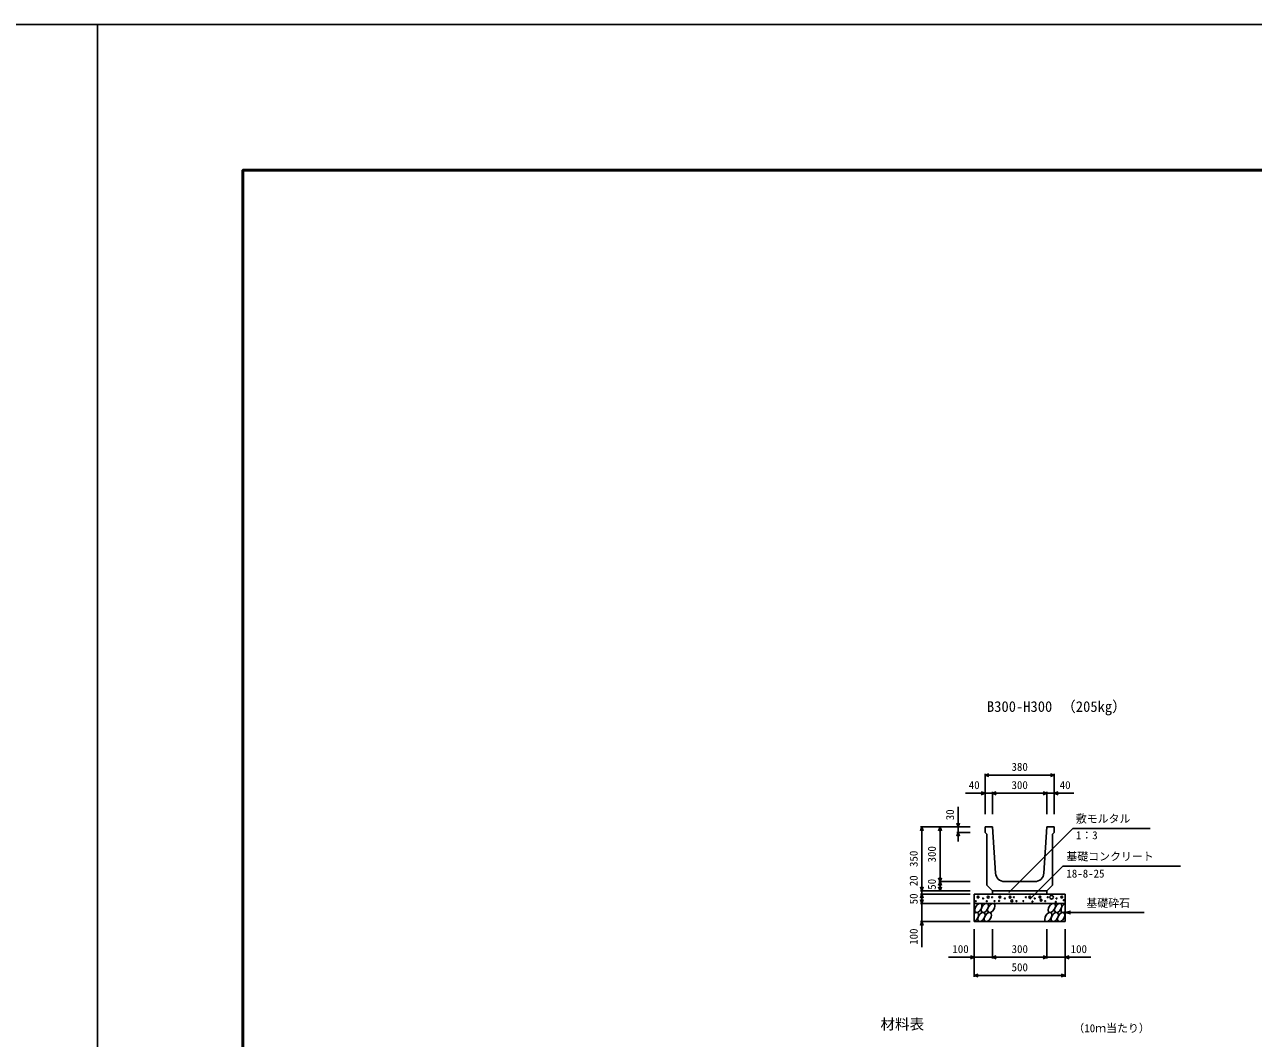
# Model space of a CAD drawing. Units: millimetres, scale not verified. Extents: x -33600 to 33600, y -11880 to 11880.
# Drawn here: x -400 to 6353, y 6310 to 11880 of the extents above; entities that cross this region are included whole.
import ezdxf
from ezdxf.enums import TextEntityAlignment as Align

# ---------------------------------------------------------------- set-up
doc = ezdxf.new("R2010")
doc.units = ezdxf.units.MM
doc.header["$LTSCALE"] = 40
for name, color, linetype, lineweight in [('0-0_DIM', 7, 'Continuous', 25), ('0-1_Defpoints', 5, 'Continuous', 25), ('0-2_HATCH', 6, 'Continuous', 25), ('0-5_OUTLINE', 3, 'Continuous', 25), ('0-6_TXT', 7, 'Continuous', 25), ('0-7_WAKU', 3, 'Continuous', 25)]:
    doc.layers.add(name, color=color, linetype=linetype, lineweight=lineweight)
doc.styles.add('ＭＳ ゴシック', font='')
doc.styles.get('ＭＳ ゴシック').set_extended_font_data('MS Gothic')

msp = doc.modelspace()

# ---------------------------------------------------------------- linework, layer by layer
at = {"layer": '0-0_DIM'}
for p, q in [((4878.16, 7764.33), (4878.16, 7541.83)), ((5258.16, 7756.83), (4878.16, 7756.83)), ((5258.16, 7764.33), (5258.16, 7541.83)), ((4769.78, 7656.83), (4878.16, 7656.83)), ((4918.16, 7656.83), (4878.16, 7656.83)), ((4918.16, 7664.33), (4918.16, 7541.83)), ((4918.16, 7656.83), (5218.16, 7656.83)), ((5218.16, 7664.33), (5218.16, 7541.83)), ((5218.16, 7656.83), (5258.16, 7656.83)), ((5366.53, 7656.83), (5258.16, 7656.83)), ((4730.66, 7471.83), (4730.66, 7582.1)), ((4523.16, 7471.83), (4795.66, 7471.83)), ((4530.66, 7471.83), (4530.66, 7121.83)), ((4630.66, 7471.83), (4630.66, 7171.83)), ((4795.66, 7441.83), (4723.16, 7441.83)), ((4730.66, 7471.83), (4730.66, 7441.83)), ((4730.66, 7391.83), (4730.66, 7441.83)), ((5360.05, 7463.02), (5009.42, 7112.39)), ((5360.05, 7463.02), (5785.35, 7463.02)), ((5304.78, 7255.76), (5123.33, 7074.31)), ((5304.78, 7255.76), (5951.66, 7255.76)), ((4623.16, 7171.83), (4795.66, 7171.83)), ((4630.66, 7171.83), (4630.66, 7121.83)), ((4523.16, 7121.83), (4795.66, 7121.83)), ((4523.16, 7101.83), (4795.66, 7101.83)), ((4523.16, 7051.83), (4795.66, 7051.83)), ((4530.66, 7051.83), (4530.66, 6951.83)), ((5318.16, 7001.83), (5347.13, 7009.59)), ((5318.16, 7001.83), (5751.47, 7001.83)), ((5318.16, 7001.83), (5347.13, 6994.06)), ((4523.16, 6951.83), (4795.66, 6951.83)), ((4530.66, 6811.47), (4530.66, 6951.83)), ((4818.16, 6648.4), (4818.16, 6909.76)), ((4918.16, 6748.4), (4918.16, 6909.76)), ((5218.16, 6748.4), (5218.16, 6909.76)), ((5318.16, 6648.4), (5318.16, 6909.76)), ((4818.16, 6755.9), (4676.36, 6755.9)), ((4818.16, 6755.9), (4918.16, 6755.9)), ((4918.16, 6755.9), (5218.16, 6755.9)), ((5318.16, 6755.9), (5218.16, 6755.9)), ((5318.16, 6755.9), (5459.95, 6755.9)), ((4818.16, 6655.9), (5318.16, 6655.9))]:
    msp.add_line(p, q, dxfattribs=at)
for points in [[(4899.3, 7749.13), (4878.16, 7756.83), (4899.3, 7764.52)], [(5237.01, 7764.52), (5258.16, 7756.83), (5237.01, 7749.13)], [(4857.01, 7664.52), (4878.16, 7656.83), (4857.01, 7649.13)], [(4939.3, 7649.13), (4918.16, 7656.83), (4939.3, 7664.52)], [(5197.01, 7664.52), (5218.16, 7656.83), (5197.01, 7649.13)], [(5279.3, 7664.52), (5258.16, 7656.83), (5279.3, 7649.13)], [(4538.35, 7450.68), (4530.66, 7471.83), (4522.96, 7450.68)], [(4622.96, 7450.68), (4630.66, 7471.83), (4638.35, 7450.68)], [(4722.96, 7492.97), (4730.66, 7471.83), (4738.35, 7492.97)], [(4738.35, 7420.68), (4730.66, 7441.83), (4722.96, 7420.68)], [(4638.35, 7192.97), (4630.66, 7171.83), (4622.96, 7192.97)], [(4622.96, 7150.68), (4630.66, 7171.83), (4638.35, 7150.68)], [(4538.35, 7142.97), (4530.66, 7121.83), (4522.96, 7142.97)], [(4538.35, 7080.68), (4530.66, 7101.83), (4522.96, 7080.68)], [(4530.66, 7121.83), (4530.66, 7101.83), (4530.66, 7051.83)], [(4638.35, 7142.97), (4630.66, 7121.83), (4622.96, 7142.97)], [(4538.35, 7072.97), (4530.66, 7051.83), (4522.96, 7072.97)], [(4538.35, 6930.68), (4530.66, 6951.83), (4522.96, 6930.68)], [(4797.01, 6763.59), (4818.16, 6755.9), (4797.01, 6748.2)], [(4939.3, 6748.2), (4918.16, 6755.9), (4939.3, 6763.59)], [(5197.01, 6763.59), (5218.16, 6755.9), (5197.01, 6748.2)], [(5339.3, 6763.59), (5318.16, 6755.9), (5339.3, 6748.2)], [(4839.3, 6648.2), (4818.16, 6655.9), (4839.3, 6663.59)], [(5297.01, 6663.59), (5318.16, 6655.9), (5297.01, 6648.2)]]:
    msp.add_lwpolyline(points, dxfattribs=at)
at = {"layer": '0-1_Defpoints'}
for points in [[(-33600, -11880), (0, -11880), (0, 11880), (-33600, 11880)], [(0, -11880), (33600, -11880), (33600, 11880), (0, 11880)]]:
    msp.add_lwpolyline(points, close=True, dxfattribs=at)
at = {"layer": '0-2_HATCH'}
for centre, radius in [((4839.24, 7086.93), 5), ((4895.32, 7086.05), 5), ((4959.24, 7086.93), 5), ((5015.32, 7086.05), 5), ((5123.23, 7086.05), 5), ((5179.31, 7086.93), 5), ((5243.23, 7086.05), 10), ((5299.31, 7086.93), 5), ((4826.82, 7064.13), 2.5), ((4867.28, 7079.05), 2.5), ((4886.8, 7063.78), 2.5), ((4916.35, 7086.05), 2.5), ((4930.37, 7065.04), 2.5), ((4955.31, 7065.72), 2.5), ((4987.28, 7079.05), 2.5), ((5025.4, 7065.72), 5), ((5036.35, 7086.05), 2.5), ((5050.37, 7065.04), 2.5), ((5088.18, 7065.04), 2.5), ((5102.2, 7086.05), 2.5), ((5138.35, 7062.01), 2.5), ((5151.27, 7079.05), 2.5), ((5185.73, 7069.2), 5), ((5208.18, 7065.04), 2.5), ((5222.2, 7086.05), 2.5), ((5266.71, 7059.77), 2.5), ((5271.27, 7079.05), 2.5), ((5310.65, 7069.36), 2.5)]:
    msp.add_circle(centre, radius, dxfattribs=at)
for centre in [(4841.05, 7026.83), (4876.52, 7026.83), (4912, 7026.83), (5244.2, 7026.83), (5279.68, 7026.83), (4857.93, 6976.83), (4893.41, 6976.83), (5225.61, 6976.83), (5261.09, 6976.83), (5296.56, 6976.83)]:
    msp.add_ellipse(centre, major_axis=(14.54, 23.54), ratio=0.5792, dxfattribs=at)
for centre, start_param, end_param in [((5315.16, 7026.83), 0.6666252, 4.1103269), ((4822.45, 6976.83), 3.7419964, 7.318141)]:
    msp.add_ellipse(centre, major_axis=(14.54, 23.54), ratio=0.5792, start_param=start_param, end_param=end_param, dxfattribs=at)
at = {"layer": '0-5_OUTLINE'}
for p, q in [((4878.16, 7471.83), (4918.16, 7471.83)), ((4888.16, 7151.83), (4888.16, 7431.83)), ((4918.16, 7471.83), (4935.04, 7218.5)), ((5218.16, 7471.83), (5201.27, 7218.5)), ((5218.16, 7471.83), (5258.16, 7471.83)), ((5258.16, 7471.83), (5258.16, 7441.83)), ((4984.93, 7171.83), (5151.38, 7171.83)), ((4818.16, 7101.83), (5318.16, 7101.83)), ((4818.16, 6951.83), (4818.16, 7101.83)), ((4918.16, 7121.83), (4888.16, 7151.83)), ((4918.16, 7121.83), (5218.16, 7121.83)), ((4918.16, 7121.83), (4918.16, 7101.83)), ((5218.16, 7121.83), (5248.16, 7151.83)), ((5218.16, 7121.83), (5218.16, 7101.83)), ((5318.16, 6951.83), (5318.16, 7101.83)), ((4818.16, 7051.83), (5318.16, 7051.83)), ((4818.16, 6951.83), (5318.16, 6951.83))]:
    msp.add_line(p, q, dxfattribs=at)
for points in [[(4878.16, 7471.83), (4878.16, 7441.83), (4888.16, 7431.83)], [(5248.16, 7151.83), (5248.16, 7431.83), (5258.16, 7441.83)]]:
    msp.add_lwpolyline(points, dxfattribs=at)
for centre, start, end in [((4984.93, 7221.83), 183.81407, 270), ((5151.38, 7221.83), 270, 356.18593)]:
    msp.add_arc(centre, 50, start, end, dxfattribs=at)
at = {"layer": '0-7_WAKU', "lineweight": 50}
msp.add_lwpolyline([(800, -11080), (32800, -11080), (32800, 11080), (800, 11080)], close=True, dxfattribs=at)

# ---------------------------------------------------------------- texts
at = {"layer": '0-0_DIM', "style": 'ＭＳ ゴシック'}
for s, p in [('380', (5023.16, 7766.83)), ('40', (4788.32, 7666.83)), ('300', (5023.16, 7666.83)), ('40', (5288, 7666.83)), ('敷モルタル', (5376.79, 7481.76)), ('1：3', (5376.79, 7391.07)), ('基礎コンクリート', (5324.78, 7274.5)), ('18-8-25', (5324.78, 7180.68)), ('基礎砕石', (5434.48, 7019)), ('100', (4698.16, 6765.9)), ('300', (5023.69, 6765.9)), ('100', (5348.16, 6765.9)), ('500', (5023.69, 6665.9))]:
    msp.add_text(s, height=43.99, dxfattribs=at).set_placement(p, align=Align.BOTTOM_LEFT)
for s, p in [('30', (4720.66, 7508.75)), ('300', (4620.66, 7276.83)), ('350', (4520.66, 7251.83)), ('20', (4520.66, 7146.14)), ('50', (4620.66, 7126.83)), ('50', (4520.66, 7046.83)), ('100', (4520.66, 6824.22))]:
    msp.add_text(s, height=43.99, rotation=90, dxfattribs=at).set_placement(p, align=Align.BOTTOM_LEFT)
at = {"layer": '0-6_TXT', "style": 'ＭＳ ゴシック'}
for s, height, p in [('（205kg）', 58.65, (5296.53, 8086.5)), ('B300-H300', 58.65, (4888.16, 8086.5)), ('材料表', 58.65, (4303.16, 6341.95)), ('（10ｍ当たり）', 43.99, (5363.15, 6330.95))]:
    msp.add_text(s, height=height, dxfattribs=at).set_placement(p, align=Align.BOTTOM_LEFT)

doc.saveas('drawing.dxf')
